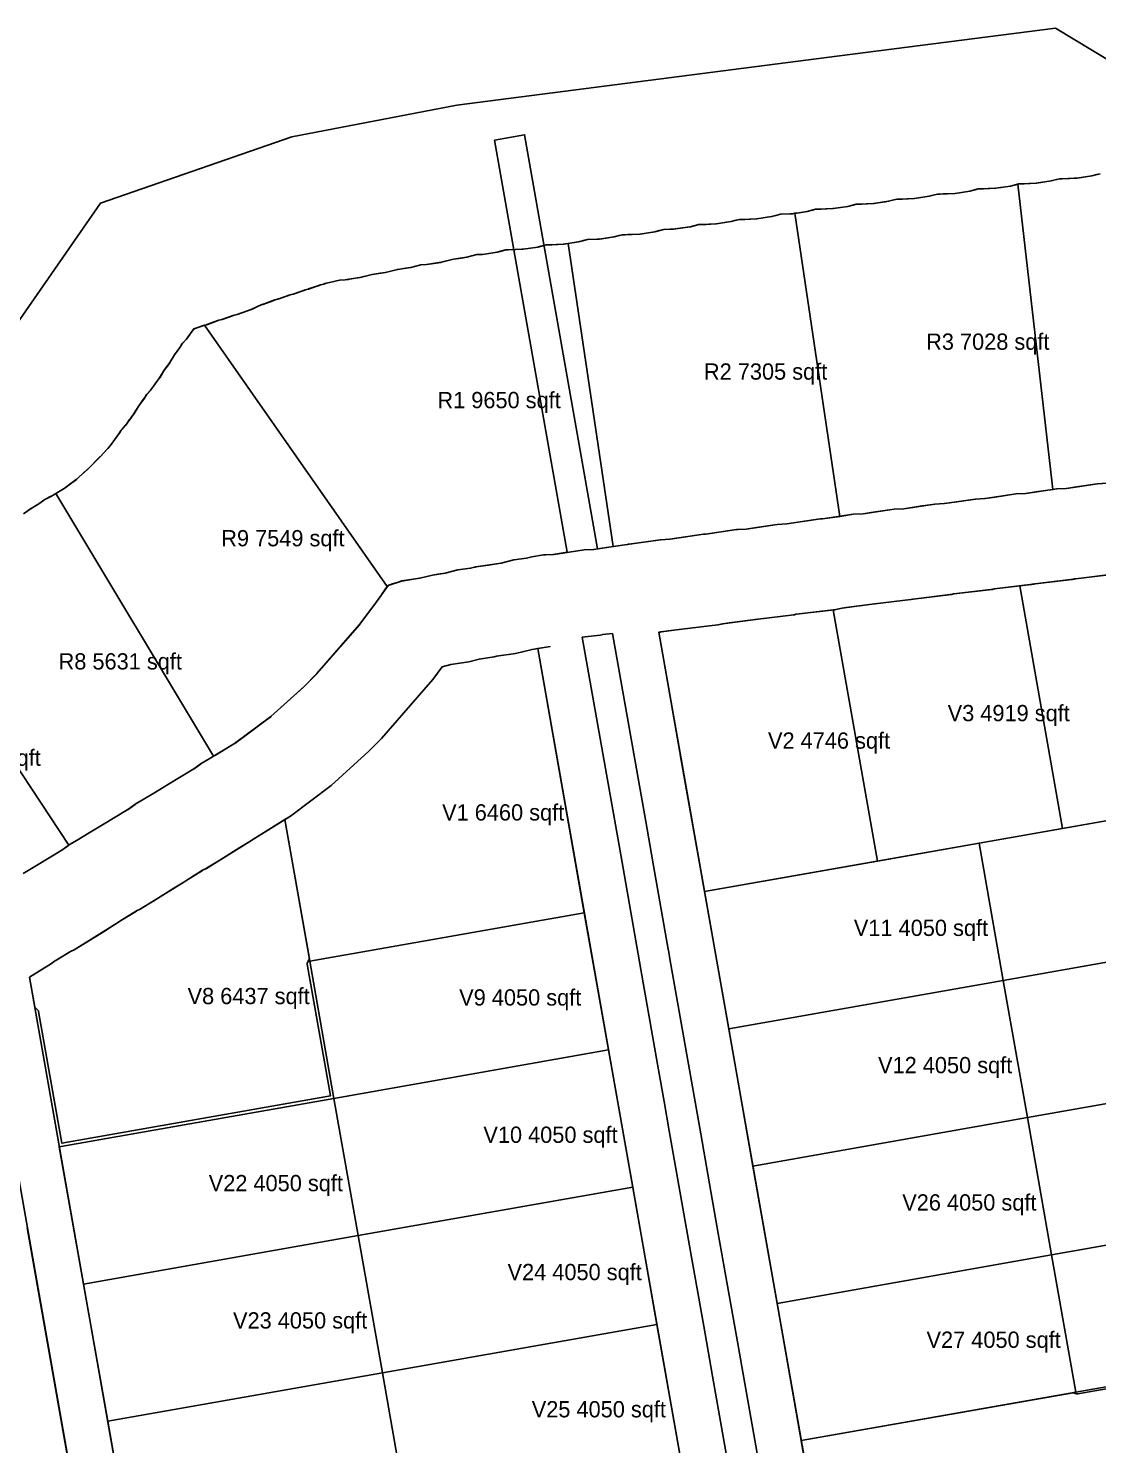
# Model space of a CAD drawing. Header units: metres. Extents: x 0 to 464, y -551 to 0.
# Drawn here: x 251.3 to 356.5, y -194.3 to -54.9 of the extents above; entities that cross this region are included whole.
import ezdxf

# ---------------------------------------------------------------- set-up
doc = ezdxf.new("R2010")
doc.units = ezdxf.units.M
for name, color, linetype in [('COLONY', 3, 'Continuous'), ('MEDIANS', 94, 'Continuous'), ('PLOTS', 1, 'Continuous'), ('PROMENADE', 62, 'Continuous'), ('ROADS', 8, 'Continuous'), ('TEXT', 7, 'Continuous')]:
    doc.layers.add(name, color=color, linetype=linetype)

msp = doc.modelspace()

# ---------------------------------------------------------------- linework, layer by layer
at = {"layer": 'COLONY'}
msp.add_lwpolyline([(164.23, -123.19), (208.6, -107.93), (221.48, -103.71), (247.6, -87.66), (258.4, -72.16), (277.21, -65.62), (293.47, -62.5), (331.12, -57.65), (352.37, -54.94), (384.19, -74.16)], dxfattribs=at)
at = {"layer": 'MEDIANS'}
msp.add_lwpolyline([(323.7, -216.38), (318.62, -187.55), (318.45, -186.61), (318.45, -186.61), (317.75, -182.65), (316.56, -175.86), (316.56, -175.86), (314.36, -163.42), (313.85, -160.54), (313.3, -157.41), (311.79, -148.85), (309.58, -136.28), (305.8, -114.86), (307.55, -114.65), (307.75, -114.61), (307.78, -114.6), (308.77, -114.49), (312.04, -133), (312.9, -137.92), (314.25, -145.54), (314.3, -145.83), (314.42, -146.51), (317.46, -163.73), (318.46, -169.4), (319.18, -173.52), (319.67, -176.29), (319.67, -176.29), (319.7, -176.48), (320.97, -183.64), (321.89, -188.85), (323.99, -200.76)], dxfattribs=at)
at = {"layer": 'PLOTS'}
for points in [[(357.36, -99.71), (356.49, -99.76), (356.48, -99.76), (356.47, -99.76), (354.43, -100.06), (353.44, -100.21), (353.42, -100.21), (352.49, -100.26), (352.48, -100.26), (352.47, -100.26), (352.1, -100.32), (348.66, -70.28), (348.75, -70.25), (348.75, -70.25), (348.76, -70.25), (348.77, -70.25), (348.99, -70.25), (349, -70.25), (349.01, -70.25), (349.29, -70.24), (350.45, -70.18), (350.47, -70.18), (350.49, -70.18), (351.92, -69.96), (351.93, -69.96), (351.94, -69.96), (352.44, -69.83), (352.75, -69.75), (352.76, -69.75), (352.77, -69.75), (352.99, -69.75), (353, -69.75), (353.01, -69.75), (354.21, -69.69), (354.21, -69.69), (354.45, -69.68), (354.47, -69.68), (354.49, -69.68), (355.92, -69.46), (355.93, -69.46), (355.94, -69.46), (356.44, -69.33), (356.75, -69.25)], [(250.94, -102.64), (251.56, -102.18), (251.58, -102.18), (252.16, -101.82), (252.32, -101.73), (252.33, -101.72), (252.34, -101.71), (252.43, -101.65), (252.91, -101.29), (252.92, -101.29), (252.93, -101.29), (253.56, -100.99), (253.57, -100.98), (253.58, -100.97), (254.01, -100.72), (269.52, -126.56), (269.1, -126.81), (269.1, -126.81), (269.1, -126.81), (268.69, -127.06), (268.32, -127.28), (268.31, -127.29), (268.3, -127.3), (268.1, -127.44), (267.61, -127.81), (267.59, -127.81), (265.1, -129.31), (263.8, -130.09), (262.6, -130.81), (262.6, -130.81), (262.6, -130.81), (261.91, -131.23), (261.82, -131.28), (261.81, -131.29), (261.8, -131.3), (261.11, -131.81), (261.09, -131.81), (258.6, -133.31), (257.77, -133.81), (257.3, -134.09), (256.1, -134.81), (256.1, -134.81), (256.1, -134.81), (255.57, -135.13), (255.32, -135.28), (255.31, -135.29), (255.3, -135.3), (238.66, -110.12)], [(371.84, -130.36), (353.06, -133.67), (348.85, -109.8), (350.01, -109.66), (350.01, -109.66), (350.11, -109.65), (350.13, -109.65), (350.15, -109.65), (350.24, -109.62), (350.32, -109.6), (350.33, -109.6), (350.35, -109.6), (350.36, -109.6), (354.01, -109.16), (354.11, -109.15), (354.13, -109.15), (354.15, -109.15), (354.24, -109.12), (354.32, -109.1), (354.33, -109.1), (354.35, -109.1), (354.36, -109.1), (358.01, -108.66)], [(238.66, -110.12), (255.3, -135.3), (255.3, -135.3), (255.15, -135.4), (254.61, -135.81), (254.59, -135.81), (252.1, -137.31), (250.8, -138.09)], [(356.73, -203.31), (343.58, -203.37), (343.39, -203.37), (343.38, -203.55), (342.75, -212.33), (337.79, -213.21), (337.87, -208.09), (338, -200.3), (338, -200.1), (337.83, -200.1), (332.68, -200.01), (328.41, -199.94), (327.38, -194.11), (327.35, -193.91), (354.11, -189.19), (354.45, -189.31), (354.47, -189.32), (354.49, -189.32), (354.49, -189.32), (354.5, -189.32), (354.52, -189.32), (354.54, -189.32), (381.21, -184.62)]]:
    msp.add_lwpolyline(points, dxfattribs=at)
for points in [[(327.15, -73.08), (327.92, -72.96), (327.93, -72.96), (327.94, -72.96), (328.44, -72.83), (328.75, -72.75), (328.76, -72.75), (328.77, -72.75), (328.99, -72.75), (329, -72.75), (329.01, -72.75), (329.29, -72.74), (330.45, -72.68), (330.47, -72.68), (330.49, -72.68), (331.92, -72.46), (331.93, -72.46), (331.94, -72.46), (332.44, -72.33), (332.75, -72.25), (332.76, -72.25), (332.77, -72.25), (332.99, -72.25), (333, -72.25), (333.01, -72.25), (333.29, -72.24), (334.45, -72.18), (334.47, -72.18), (334.49, -72.18), (334.64, -72.15), (334.88, -72.12), (335.64, -72), (335.92, -71.96), (335.93, -71.96), (335.94, -71.96), (336.44, -71.83), (336.75, -71.75), (336.76, -71.75), (336.77, -71.75), (336.99, -71.75), (337, -71.75), (337.01, -71.75), (337.29, -71.74), (338.45, -71.68), (338.47, -71.68), (338.49, -71.68), (339.92, -71.46), (339.93, -71.46), (339.94, -71.46), (340.44, -71.33), (340.75, -71.25), (340.76, -71.25), (340.77, -71.25), (340.99, -71.25), (341, -71.25), (341.01, -71.25), (341.29, -71.24), (342.45, -71.18), (342.47, -71.18), (342.49, -71.18), (343.92, -70.96), (343.93, -70.96), (343.94, -70.96), (344.44, -70.83), (344.75, -70.75), (344.76, -70.75), (344.77, -70.75), (344.99, -70.75), (345, -70.75), (345.01, -70.75), (345.29, -70.74), (346.45, -70.68), (346.47, -70.68), (346.49, -70.68), (347.92, -70.46), (347.93, -70.46), (347.94, -70.46), (348.44, -70.33), (348.66, -70.28), (352.1, -100.32), (350.43, -100.56), (349.44, -100.71), (349.42, -100.71), (348.49, -100.76), (348.48, -100.76), (348.47, -100.76), (346.43, -101.06), (345.44, -101.21), (345.42, -101.21), (344.49, -101.26), (344.48, -101.26), (344.47, -101.26), (342.43, -101.56), (341.44, -101.71), (341.42, -101.71), (340.49, -101.76), (340.48, -101.76), (340.47, -101.76), (339.54, -101.9), (339.24, -101.94), (337.44, -102.21), (337.42, -102.21), (336.49, -102.26), (336.48, -102.26), (336.47, -102.26), (334.43, -102.56), (333.44, -102.71), (333.42, -102.71), (332.49, -102.76), (332.48, -102.76), (332.47, -102.76), (331.13, -102.96), (326.71, -73.14), (327.15, -73.08)], [(305.41, -75.96), (305.43, -75.96), (305.45, -75.96), (305.85, -75.85), (306.31, -75.73), (306.32, -75.73), (306.33, -75.73), (307.26, -75.69), (307.45, -75.68), (307.47, -75.68), (307.49, -75.68), (308.15, -75.58), (308.92, -75.46), (308.93, -75.46), (308.94, -75.46), (309.44, -75.33), (309.75, -75.25), (309.76, -75.25), (309.77, -75.25), (309.99, -75.25), (310, -75.25), (310.01, -75.25), (310.29, -75.24), (311.45, -75.18), (311.47, -75.18), (311.49, -75.18), (312.91, -74.96), (312.93, -74.96), (312.95, -74.96), (313.35, -74.85), (313.81, -74.73), (313.82, -74.73), (313.83, -74.73), (314.76, -74.69), (314.95, -74.68), (314.97, -74.68), (314.99, -74.68), (315.65, -74.58), (316.42, -74.46), (316.43, -74.46), (316.44, -74.46), (316.94, -74.33), (317.25, -74.25), (317.26, -74.25), (317.27, -74.25), (317.49, -74.25), (317.5, -74.25), (317.51, -74.25), (317.83, -74.23), (317.98, -74.23), (318.95, -74.18), (318.97, -74.18), (318.99, -74.18), (320.42, -73.96), (320.43, -73.96), (320.44, -73.96), (320.94, -73.83), (321.25, -73.75), (321.26, -73.75), (321.27, -73.75), (321.49, -73.75), (321.5, -73.75), (321.51, -73.75), (321.79, -73.74), (322.95, -73.68), (322.97, -73.68), (322.99, -73.68), (324.41, -73.46), (324.43, -73.46), (324.45, -73.46), (324.85, -73.35), (325.31, -73.23), (325.32, -73.23), (325.33, -73.23), (326.26, -73.19), (326.45, -73.18), (326.47, -73.18), (326.49, -73.18), (326.71, -73.14), (331.13, -102.96), (329.44, -103.21), (329.42, -103.21), (329.34, -103.21), (329.24, -103.22), (329.23, -103.22), (329.22, -103.22), (325.94, -103.71), (325.92, -103.71), (324.99, -103.76), (324.98, -103.76), (324.97, -103.76), (322.93, -104.06), (321.94, -104.21), (321.92, -104.21), (321.09, -104.25), (320.99, -104.26), (320.98, -104.26), (320.97, -104.26), (317.94, -104.71), (317.92, -104.71), (317.84, -104.71), (317.74, -104.72), (317.73, -104.72), (317.72, -104.72), (314.44, -105.21), (314.42, -105.21), (313.49, -105.26), (313.48, -105.26), (313.47, -105.26), (310.44, -105.71), (310.42, -105.71), (310.34, -105.71), (310.24, -105.72), (310.23, -105.72), (310.22, -105.72), (308.84, -105.93), (304.42, -76.11), (305.41, -75.96)], [(268.66, -84.15), (268.83, -84.1), (268.85, -84.1), (268.86, -84.09), (270.05, -83.67), (270.05, -83.67), (270.07, -83.67), (270.07, -83.67), (270.33, -83.6), (270.35, -83.6), (270.36, -83.59), (271.4, -83.23), (271.55, -83.17), (271.55, -83.17), (271.57, -83.17), (271.57, -83.17), (271.84, -83.1), (271.85, -83.1), (271.86, -83.09), (273.23, -82.62), (273.24, -82.61), (273.25, -82.6), (273.86, -82.32), (274.26, -82.13), (274.27, -82.13), (274.27, -82.12), (274.29, -82.12), (274.29, -82.12), (274.3, -82.11), (274.31, -82.11), (274.34, -82.1), (274.35, -82.1), (274.36, -82.1), (275.35, -81.74), (275.55, -81.67), (275.55, -81.67), (275.57, -81.67), (275.57, -81.67), (275.83, -81.6), (275.85, -81.6), (275.86, -81.59), (276.9, -81.23), (277.05, -81.17), (277.05, -81.17), (277.07, -81.17), (277.07, -81.17), (277.33, -81.1), (277.35, -81.1), (277.36, -81.09), (278.4, -80.73), (278.55, -80.67), (278.55, -80.67), (278.57, -80.67), (278.57, -80.67), (278.83, -80.6), (278.85, -80.6), (278.86, -80.59), (279.9, -80.23), (280.05, -80.17), (280.05, -80.17), (280.07, -80.17), (280.07, -80.17), (280.34, -80.1), (280.35, -80.1), (280.36, -80.1), (280.59, -80.02), (280.6, -80.01), (280.6, -80.01), (280.62, -80.01), (280.62, -80.01), (280.63, -80.01), (280.92, -79.96), (280.93, -79.96), (280.94, -79.96), (281.91, -79.72), (281.92, -79.71), (281.92, -79.71), (281.94, -79.71), (281.95, -79.71), (281.95, -79.71), (282.46, -79.68), (282.47, -79.68), (282.48, -79.68), (282.64, -79.65), (282.65, -79.65), (282.66, -79.65), (282.67, -79.65), (282.68, -79.65), (282.7, -79.65), (282.7, -79.65), (282.71, -79.65), (282.74, -79.65), (282.77, -79.65), (282.79, -79.64), (282.82, -79.63), (282.83, -79.63), (282.84, -79.63), (282.85, -79.62), (282.85, -79.62), (283.92, -79.46), (283.93, -79.46), (283.94, -79.46), (285.12, -79.16), (285.13, -79.16), (285.13, -79.16), (285.14, -79.16), (285.91, -79.04), (286.42, -78.96), (286.43, -78.96), (286.44, -78.96), (287.62, -78.66), (287.63, -78.66), (287.63, -78.66), (287.64, -78.66), (288.41, -78.54), (288.92, -78.46), (288.93, -78.46), (288.94, -78.46), (289.92, -78.21), (289.92, -78.21), (289.94, -78.21), (289.94, -78.21), (290.46, -78.18), (290.47, -78.18), (290.48, -78.18), (290.75, -78.14), (291.87, -77.97), (291.92, -77.96), (291.93, -77.96), (291.94, -77.96), (293.12, -77.66), (293.13, -77.66), (293.13, -77.66), (293.14, -77.66), (293.91, -77.54), (294.42, -77.46), (294.43, -77.46), (294.44, -77.46), (295.42, -77.21), (295.42, -77.21), (295.44, -77.21), (295.44, -77.21), (295.96, -77.18), (295.97, -77.18), (295.98, -77.18), (297.42, -76.96), (297.43, -76.96), (297.44, -76.96), (297.71, -76.89), (297.94, -76.83), (298.25, -76.75), (298.25, -76.75), (298.26, -76.75), (298.27, -76.75), (298.27, -76.75), (298.49, -76.75), (298.5, -76.75), (298.51, -76.75), (299.87, -76.68), (299.88, -76.68), (299.9, -76.68), (299.95, -76.68), (299.97, -76.68), (299.99, -76.68), (300.72, -76.57), (301.42, -76.46), (301.43, -76.46), (301.44, -76.46), (301.71, -76.39), (301.94, -76.33), (302.25, -76.25), (302.25, -76.25), (302.26, -76.25), (302.27, -76.25), (302.27, -76.25), (302.49, -76.25), (302.5, -76.25), (302.51, -76.25), (302.79, -76.24), (303.4, -76.21), (303.95, -76.18), (303.97, -76.18), (303.99, -76.18), (304.15, -76.15), (304.41, -76.11), (304.42, -76.11), (304.42, -76.12), (308.84, -105.92), (308.84, -105.93), (308.83, -105.93), (306.94, -106.21), (306.93, -106.21), (306.93, -106.21), (306.92, -106.21), (306.91, -106.21), (305.98, -106.26), (303.02, -106.7), (302.97, -106.7), (302.94, -106.71), (302.93, -106.71), (302.93, -106.71), (302.92, -106.71), (302.18, -106.75), (302.01, -106.76), (301.98, -106.76), (300.84, -106.93), (300.32, -107.06), (300.31, -107.06), (300.31, -107.06), (300.3, -107.06), (299.07, -107.24), (297.82, -107.56), (297.81, -107.56), (297.81, -107.56), (297.8, -107.56), (296.56, -107.75), (295.34, -107.93), (295.25, -107.95), (295.06, -108), (294.82, -108.06), (294.81, -108.06), (294.81, -108.06), (294.8, -108.06), (293.57, -108.24), (292.32, -108.56), (292.31, -108.56), (292.31, -108.56), (292.3, -108.56), (291.59, -108.66), (291.07, -108.74), (289.82, -109.06), (289.81, -109.06), (289.81, -109.06), (289.8, -109.06), (288.41, -109.27), (288.4, -109.27), (288.4, -109.27), (288.39, -109.27), (288.36, -109.27), (288.33, -109.27), (288.3, -109.27), (288.26, -109.28), (288.24, -109.29), (288.24, -109.29), (288.22, -109.29), (288.22, -109.29), (288.2, -109.3), (288.2, -109.3), (288.19, -109.3), (288.17, -109.3), (288.06, -109.32), (288.03, -109.33), (287.62, -109.48), (287.62, -109.48), (287.6, -109.48), (287.6, -109.48), (287.3, -109.56), (287.28, -109.56), (287.22, -109.58), (286.78, -109.74), (286.69, -109.77), (286.64, -109.85), (286.62, -109.86), (268.63, -84.15), (268.66, -84.15)], [(254.83, -100.22), (254.84, -100.21), (254.84, -100.21), (254.87, -100.19), (254.92, -100.15), (255.58, -99.67), (255.89, -99.45), (256.01, -99.36), (256.01, -99.36), (256.02, -99.35), (256.03, -99.34), (256.03, -99.34), (256.28, -99.11), (257.1, -98.36), (257.11, -98.36), (257.12, -98.35), (258.35, -97.12), (258.36, -97.11), (258.36, -97.1), (259.11, -96.28), (259.34, -96.03), (259.34, -96.03), (259.35, -96.02), (259.36, -96.01), (259.36, -96.01), (260.21, -94.84), (260.21, -94.84), (260.22, -94.83), (260.23, -94.82), (260.23, -94.82), (260.3, -94.7), (260.42, -94.49), (260.43, -94.49), (260.43, -94.48), (260.44, -94.47), (260.52, -94.38), (260.71, -94.17), (260.84, -94.03), (260.85, -94.02), (260.86, -94.01), (261.01, -93.8), (261.27, -93.44), (261.28, -93.44), (261.28, -93.43), (261.28, -93.43), (261.31, -93.41), (261.33, -93.39), (261.35, -93.36), (261.37, -93.33), (261.38, -93.31), (261.38, -93.31), (261.38, -93.29), (261.39, -93.29), (261.39, -93.28), (261.4, -93.27), (261.4, -93.26), (261.71, -92.84), (261.72, -92.83), (261.73, -92.82), (262.17, -92.08), (262.18, -92.07), (262.18, -92.07), (262.19, -92.06), (262.55, -91.57), (262.71, -91.34), (262.72, -91.33), (262.73, -91.32), (262.92, -91), (262.92, -90.99), (262.93, -90.99), (262.94, -90.97), (262.94, -90.97), (262.95, -90.96), (263.34, -90.53), (263.35, -90.52), (263.36, -90.51), (264.21, -89.34), (264.22, -89.33), (264.23, -89.32), (264.67, -88.58), (264.68, -88.57), (264.68, -88.57), (264.69, -88.56), (264.95, -88.2), (265.21, -87.84), (265.22, -87.83), (265.23, -87.82), (265.58, -87.24), (265.67, -87.08), (265.68, -87.07), (265.68, -87.07), (265.69, -87.06), (266.05, -86.57), (266.21, -86.34), (266.22, -86.33), (266.23, -86.32), (266.42, -86), (266.42, -85.99), (266.43, -85.99), (266.44, -85.97), (266.44, -85.97), (266.45, -85.96), (266.82, -85.55), (266.84, -85.53), (266.85, -85.52), (266.86, -85.51), (267.06, -85.24), (267.54, -84.57), (267.55, -84.57), (267.55, -84.56), (267.56, -84.55), (267.56, -84.55), (267.58, -84.54), (267.58, -84.53), (267.59, -84.52), (267.6, -84.52), (267.61, -84.51), (267.61, -84.51), (267.63, -84.5), (267.63, -84.5), (267.64, -84.5), (267.87, -84.41), (268.55, -84.17), (268.55, -84.17), (268.57, -84.17), (268.57, -84.17), (268.63, -84.15), (286.62, -109.86), (286.09, -110.61), (286.09, -110.62), (286.08, -110.63), (286.07, -110.64), (286.07, -110.64), (286.06, -110.66), (286.06, -110.66), (286.04, -110.67), (286.03, -110.69), (286.01, -110.71), (286, -110.73), (285.98, -110.76), (285.98, -110.78), (285.98, -110.78), (285.97, -110.79), (285.97, -110.79), (285.81, -111.01), (285.39, -111.61), (285.39, -111.61), (285.39, -111.61), (285.39, -111.61), (283.89, -113.6), (283.89, -113.61), (283.89, -113.61), (283.88, -113.62), (283.18, -114.43), (281.27, -116.63), (280.62, -117.37), (279.7, -118.43), (279.69, -118.44), (279.69, -118.44), (279.68, -118.45), (278.8, -119.33), (278.44, -119.69), (278.44, -119.69), (278.44, -119.69), (278.44, -119.69), (278.36, -119.76), (275.17, -122.66), (275.16, -122.67), (275.16, -122.67), (275.15, -122.68), (274.74, -122.98), (274.46, -123.19), (273.29, -124.06), (271.61, -125.3), (271.6, -125.31), (271.6, -125.31), (271.59, -125.32), (269.71, -126.45), (269.52, -126.56), (269.52, -126.56), (269.51, -126.55), (254.01, -100.72), (254.01, -100.72), (254.01, -100.71), (254.01, -100.71), (254.49, -100.42), (254.6, -100.36), (254.82, -100.23), (254.82, -100.23), (254.83, -100.22)], [(330.62, -112.15), (330.63, -112.15), (330.64, -112.15), (331.34, -111.99), (331.34, -111.99), (331.36, -111.99), (331.36, -111.99), (331.75, -111.94), (334.33, -111.6), (334.33, -111.6), (334.59, -111.57), (334.59, -111.57), (334.59, -111.57), (338.13, -111.15), (338.15, -111.15), (338.17, -111.14), (338.32, -111.1), (338.33, -111.1), (338.35, -111.1), (338.36, -111.1), (342.01, -110.66), (342.11, -110.65), (342.13, -110.65), (342.15, -110.65), (342.24, -110.62), (342.32, -110.6), (342.33, -110.6), (342.35, -110.6), (342.36, -110.6), (346.01, -110.16), (346.11, -110.15), (346.13, -110.15), (346.15, -110.15), (346.24, -110.12), (346.32, -110.1), (346.33, -110.1), (346.35, -110.1), (346.36, -110.1), (348.85, -109.8), (353.06, -133.67), (344.84, -135.12), (334.84, -136.88), (330.48, -112.17), (330.62, -112.15)], [(315.43, -126.25), (315.42, -126.22), (315.42, -126.22), (315.41, -126.21), (315.41, -126.2), (315.41, -126.19), (315.4, -126.18), (315.4, -126.17), (313.81, -117.14), (313.36, -114.57), (313.36, -114.56), (313.35, -114.55), (313.35, -114.54), (313.35, -114.53), (313.35, -114.52), (313.35, -114.51), (313.36, -114.5), (313.36, -114.49), (313.36, -114.48), (313.36, -114.47), (313.37, -114.46), (313.37, -114.45), (313.38, -114.44), (313.38, -114.44), (313.39, -114.42), (313.39, -114.42), (313.4, -114.41), (313.4, -114.4), (313.41, -114.39), (313.41, -114.39), (313.43, -114.38), (313.43, -114.38), (313.44, -114.37), (313.45, -114.36), (313.46, -114.36), (313.46, -114.35), (313.48, -114.35), (313.48, -114.35), (313.5, -114.34), (313.5, -114.34), (313.52, -114.34), (313.52, -114.33), (313.53, -114.33), (314.53, -114.2), (315.33, -114.1), (315.33, -114.1), (315.59, -114.07), (315.59, -114.07), (315.59, -114.07), (319.13, -113.65), (319.14, -113.65), (319.6, -113.54), (319.84, -113.49), (319.84, -113.49), (319.86, -113.49), (319.86, -113.49), (320.25, -113.44), (322.83, -113.1), (322.83, -113.1), (323.09, -113.07), (323.09, -113.07), (323.09, -113.07), (326.63, -112.65), (326.65, -112.65), (326.67, -112.64), (326.82, -112.6), (326.83, -112.6), (326.85, -112.6), (326.86, -112.6), (328.82, -112.37), (330.48, -112.17), (334.84, -136.88), (317.83, -139.88), (317.82, -139.88), (317.82, -139.87), (315.44, -126.38), (315.44, -126.37), (315.44, -126.36), (315.44, -126.34), (315.44, -126.31), (315.44, -126.28), (315.43, -126.25)], [(306, -141.96), (278.99, -146.73), (278.99, -146.73), (278.99, -146.73), (276.53, -132.8), (276.53, -132.8), (276.53, -132.8), (277.09, -132.46), (277.09, -132.46), (281.1, -129.44), (281.1, -129.44), (284.81, -126.06), (284.81, -126.06), (286.06, -124.81), (286.06, -124.81), (291.09, -119.01), (291.09, -119.01), (292.02, -117.76), (292.02, -117.76), (292.02, -117.76), (292.03, -117.76), (292.03, -117.76), (292.03, -117.76), (292.87, -117.55), (292.87, -117.55), (294.64, -117.27), (294.64, -117.27), (295.64, -117.01), (295.64, -117.01), (297.14, -116.77), (297.14, -116.77), (297.35, -116.71), (297.35, -116.71), (299.23, -116.45), (299.23, -116.45), (300.87, -116.05), (300.87, -116.05), (301.42, -115.96), (301.42, -115.96), (301.42, -115.96), (306, -141.96), (306, -141.96), (306, -141.96)], [(344.84, -135.12), (371.85, -130.35), (374.23, -143.86), (347.22, -148.62), (344.84, -135.12)], [(253.79, -146.81), (255.36, -145.84), (255.44, -145.79), (255.81, -145.61), (255.82, -145.6), (258.85, -143.73), (259.4, -143.38), (260.09, -142.96), (260.29, -142.81), (261.93, -141.8), (261.94, -141.79), (262.31, -141.61), (262.32, -141.6), (262.33, -141.59), (263.64, -140.79), (265.62, -139.56), (266.59, -138.96), (266.79, -138.81), (268.43, -137.8), (268.44, -137.79), (268.81, -137.61), (268.82, -137.6), (268.83, -137.59), (270.14, -136.79), (272.12, -135.56), (273.09, -134.96), (273.16, -134.91), (273.25, -134.84), (273.29, -134.81), (273.64, -134.59), (276.53, -132.8), (278.95, -146.49), (278.76, -146.86), (278.75, -146.89), (278.74, -146.92), (278.74, -146.95), (278.73, -146.98), (278.73, -147), (278.74, -147.03), (281.02, -159.99), (254.6, -164.65), (252.31, -151.69), (252.31, -151.67), (252.3, -151.64), (252.29, -151.61), (252.27, -151.59), (252.25, -151.56), (252.23, -151.54), (251.93, -151.25), (251.41, -148.31), (253.59, -146.96), (253.69, -146.88), (253.79, -146.81), (253.79, -146.81)], [(317.82, -139.88), (344.84, -135.12), (347.22, -148.62), (320.21, -153.39), (317.82, -139.88)], [(278.99, -146.73), (306, -141.96), (308.39, -155.47), (281.37, -160.24), (278.99, -146.73)], [(347.22, -148.62), (374.23, -143.86), (376.61, -157.37), (349.6, -162.13), (347.22, -148.62)], [(320.21, -153.39), (347.22, -148.62), (349.6, -162.13), (322.59, -166.9), (320.21, -153.39)], [(281.37, -160.24), (308.39, -155.47), (310.77, -168.98), (283.75, -173.74), (281.37, -160.24)], [(349.6, -162.13), (376.61, -157.37), (379, -170.88), (351.98, -175.64), (349.6, -162.13)], [(254.35, -165), (281.37, -160.24), (283.75, -173.74), (256.74, -178.51), (254.35, -165)], [(322.59, -166.9), (349.6, -162.13), (351.98, -175.64), (324.97, -180.4), (322.59, -166.9)], [(283.75, -173.74), (310.77, -168.98), (313.15, -182.49), (286.13, -187.25), (283.75, -173.74)], [(351.98, -175.64), (379, -170.88), (381.38, -184.38), (354.36, -189.15), (351.98, -175.64)], [(256.74, -178.51), (283.75, -173.74), (286.13, -187.25), (259.12, -192.01), (256.74, -178.51)], [(324.97, -180.4), (351.98, -175.64), (354.36, -189.15), (327.35, -193.91), (324.97, -180.4)], [(286.13, -187.25), (313.15, -182.49), (315.53, -196), (288.52, -200.76), (286.13, -187.25)], [(259.12, -192.01), (286.13, -187.25), (288.52, -200.76), (261.5, -205.52), (259.12, -192.01)]]:
    msp.add_lwpolyline(points, close=True, dxfattribs=at)
at = {"layer": 'PROMENADE'}
for points in [[(164.23, -123.19), (208.6, -107.93), (221.48, -103.71), (247.6, -87.66), (258.4, -72.16), (277.21, -65.62), (293.47, -62.5), (331.12, -57.65), (352.37, -54.94), (373.54, -67.72)], [(356.76, -69.25), (355.93, -69.46), (354.47, -69.68), (353, -69.75), (352.76, -69.75), (351.93, -69.96), (350.47, -70.18), (349, -70.25), (348.76, -70.25), (347.93, -70.46), (346.47, -70.68), (345, -70.75), (344.76, -70.75), (343.93, -70.96), (342.47, -71.18), (341, -71.25), (340.76, -71.25), (339.93, -71.46), (338.47, -71.68), (337, -71.75), (336.76, -71.75), (335.93, -71.96), (334.47, -72.18), (333, -72.25), (332.76, -72.25), (331.93, -72.46), (330.47, -72.68), (329, -72.75), (328.76, -72.75), (327.93, -72.96), (326.47, -73.18), (325.32, -73.23), (324.43, -73.46), (322.97, -73.68), (321.5, -73.75), (321.26, -73.75), (320.43, -73.96), (318.97, -74.18), (317.5, -74.25), (317.26, -74.25), (316.43, -74.46), (314.97, -74.68), (313.82, -74.73), (312.93, -74.96), (311.47, -75.18), (310, -75.25), (309.76, -75.25), (308.93, -75.46), (307.47, -75.68), (306.32, -75.73), (305.43, -75.96), (303.97, -76.18), (302.5, -76.25), (302.26, -76.25), (301.43, -76.46), (299.97, -76.68), (298.5, -76.75), (298.26, -76.75), (297.43, -76.96), (295.97, -77.18), (295.43, -77.21), (294.43, -77.46), (293.13, -77.66), (291.93, -77.96), (290.47, -78.18), (289.93, -78.21), (288.93, -78.46), (287.63, -78.66), (286.43, -78.96), (285.13, -79.16), (283.93, -79.46), (282.47, -79.68), (281.93, -79.71), (280.93, -79.96), (280.61, -80.01), (280.35, -80.1), (280.06, -80.17), (278.85, -80.6), (278.56, -80.67), (277.35, -81.1), (277.06, -81.17), (275.85, -81.6), (275.56, -81.67), (274.35, -82.1), (274.28, -82.12), (273.24, -82.61), (271.85, -83.1), (271.56, -83.17), (270.35, -83.6), (270.06, -83.67), (268.85, -84.1), (268.56, -84.17), (267.58, -84.52), (266.85, -85.52), (266.43, -85.98), (266.22, -86.33), (265.68, -87.07), (265.22, -87.83), (264.68, -88.57), (264.22, -89.33), (263.35, -90.52), (262.93, -90.98), (262.72, -91.33), (262.18, -92.07), (261.72, -92.83), (260.85, -94.02), (260.43, -94.48), (260.22, -94.83), (259.35, -96.02), (258.36, -97.11), (257.11, -98.36), (256.02, -99.35), (254.83, -100.22), (253.57, -100.98), (252.92, -101.29), (252.33, -101.72), (251.57, -102.18), (250.83, -102.72)]]:
    msp.add_lwpolyline(points, dxfattribs=at)
at = {"layer": 'ROADS'}
for points in [[(250.8, -138.09), (252.1, -137.31), (254.6, -135.81), (255.31, -135.29), (256.1, -134.81), (257.3, -134.09), (258.6, -133.31), (261.1, -131.81), (261.81, -131.29), (262.6, -130.81), (263.8, -130.09), (265.1, -129.31), (267.6, -127.81), (268.31, -127.29), (269.1, -126.81), (271.6, -125.31), (275.16, -122.67), (278.44, -119.69), (279.69, -118.44), (283.89, -113.61), (285.39, -111.61), (286.69, -109.77), (287.28, -109.56), (287.61, -109.48), (288.06, -109.32), (289.81, -109.06), (291.07, -108.74), (292.31, -108.56), (293.57, -108.24), (294.81, -108.06), (295.34, -107.93), (297.81, -107.56), (299.07, -107.24), (300.31, -107.06), (300.84, -106.93), (301.98, -106.76), (302.93, -106.71), (304.32, -106.5), (297.17, -65.93), (300.12, -65.41), (307.3, -106.15), (310.23, -105.72), (310.43, -105.71), (313.48, -105.26), (314.43, -105.21), (317.73, -104.72), (317.93, -104.71), (320.98, -104.26), (321.93, -104.21), (324.98, -103.76), (325.93, -103.71), (329.23, -103.22), (329.43, -103.21), (332.48, -102.76), (333.43, -102.71), (336.48, -102.26), (337.43, -102.21), (340.48, -101.76), (341.43, -101.71), (344.48, -101.26), (345.43, -101.21), (348.48, -100.76), (349.43, -100.71), (352.48, -100.26), (353.43, -100.21), (356.48, -99.76), (357.43, -99.71)], [(358.13, -108.65), (354.34, -109.1), (354.13, -109.15), (350.34, -109.6), (350.13, -109.65), (346.34, -110.1), (346.13, -110.15), (342.34, -110.6), (342.13, -110.65), (338.34, -111.1), (338.13, -111.15), (334.59, -111.57), (334.33, -111.6), (331.35, -111.99), (330.63, -112.15), (326.84, -112.6), (326.63, -112.65), (323.09, -113.07), (322.83, -113.1), (319.85, -113.49), (319.13, -113.65), (315.59, -114.07), (315.33, -114.1), (313.32, -114.36), (328.41, -199.93)], [(325.18, -250.71), (301.42, -115.97), (302.64, -115.77), (300.87, -116.05), (299.23, -116.45), (297.35, -116.71), (297.14, -116.77), (295.64, -117.01), (294.64, -117.27), (292.87, -117.55), (292.03, -117.76), (291.09, -119.01), (286.06, -124.81), (284.81, -126.06), (281.1, -129.44), (277.09, -132.46), (273.29, -134.81), (273.09, -134.96), (268.82, -137.6), (268.44, -137.79), (266.79, -138.81), (266.59, -138.96), (262.32, -141.6), (261.94, -141.79), (260.29, -142.81), (260.09, -142.96), (255.82, -145.6), (255.44, -145.79), (253.79, -146.81), (253.59, -146.96), (251.41, -148.31), (265.17, -226.37)], [(262.9, -239.34), (245.61, -141.3)], [(251.19, -172.97), (266.81, -261.53)]]:
    msp.add_lwpolyline(points, dxfattribs=at)

# ---------------------------------------------------------------- texts
at = {"layer": 'TEXT'}
for s, p in [('R3 7028 sqft', (339.63, -86.57)), ('R2 7305 sqft', (317.77, -89.51)), ('R1 9650 sqft', (291.55, -92.32)), ('R9 7549 sqft', (270.28, -105.91)), ('R8 5631 sqft', (254.28, -118.03)), ('V3 4919 sqft', (341.75, -123.12)), ('V2 4746 sqft', (324.07, -125.82)), ('R7 5262 sqft', (240.4, -127.51)), ('V1 6460 sqft', (292.01, -132.89)), ('V11 4050 sqft', (332.52, -144.25)), ('V8 6437 sqft', (266.97, -150.96)), ('V9 4050 sqft', (293.69, -151.1)), ('V12 4050 sqft', (334.9, -157.76)), ('V10 4050 sqft', (296.07, -164.61)), ('V22 4050 sqft', (269.05, -169.37)), ('V26 4050 sqft', (337.28, -171.27)), ('V24 4050 sqft', (298.45, -178.12)), ('V23 4050 sqft', (271.44, -182.88)), ('V27 4050 sqft', (339.67, -184.78)), ('V25 4050 sqft', (300.83, -191.62))]:
    msp.add_text(s, height=1.6, dxfattribs=at).set_placement(p)

doc.saveas('drawing.dxf')
